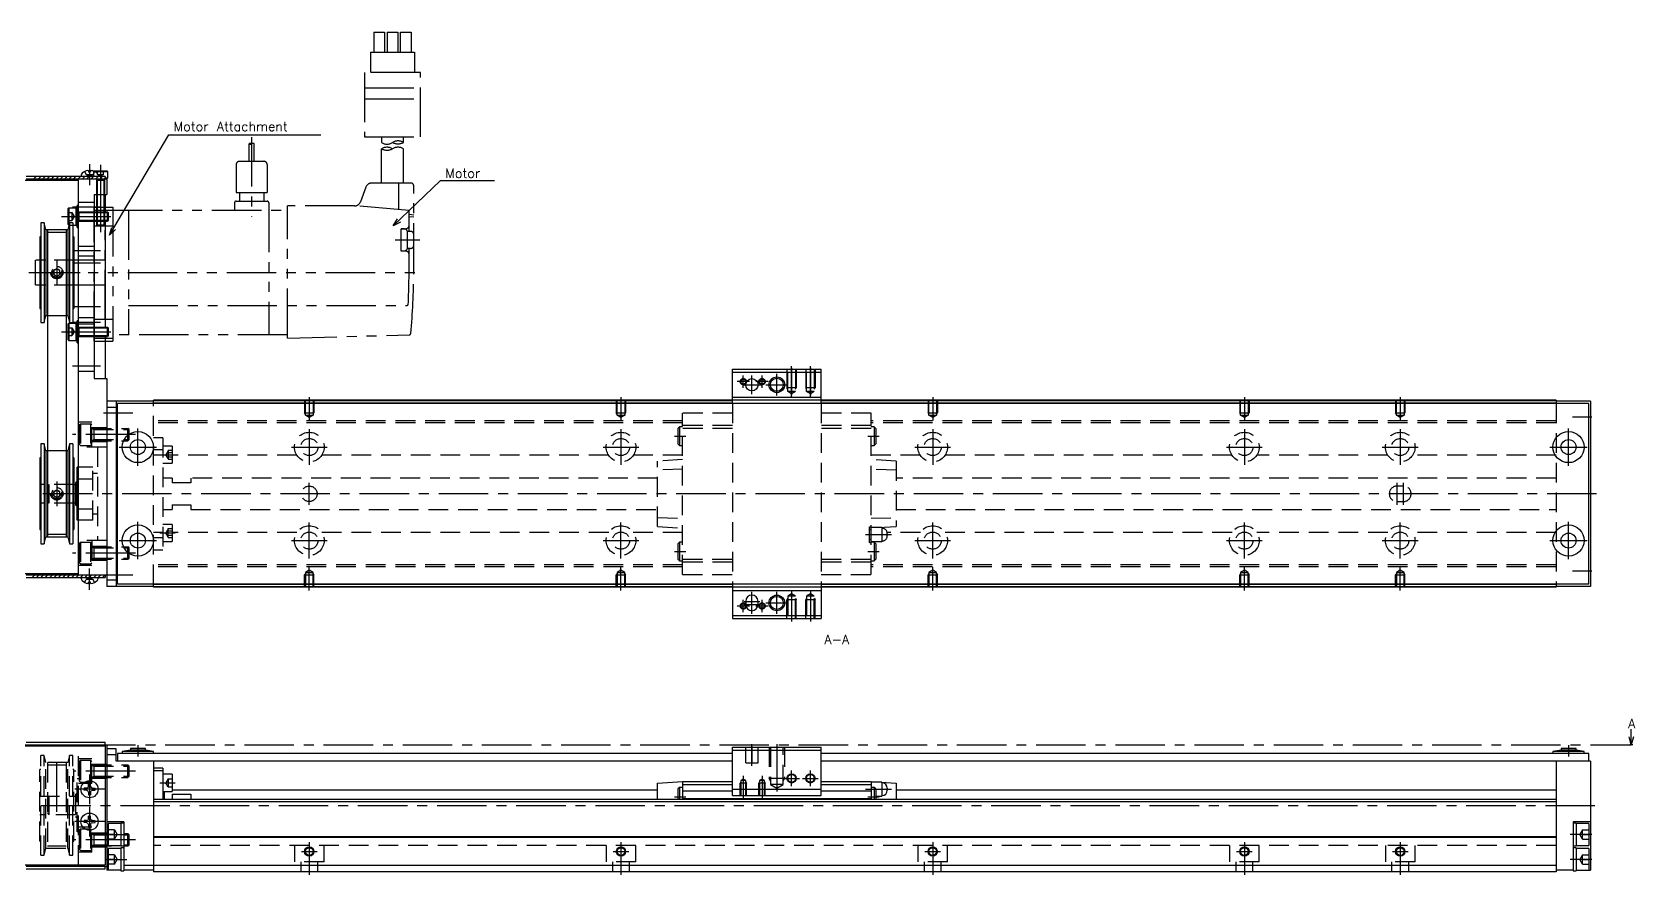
# Model space of a CAD drawing. Extents: x -2 to 770, y -8 to 279.
# Drawn here: x 256 to 770, y 9 to 279 of the extents above; entities that cross this region are included whole.
import ezdxf

# ---------------------------------------------------------------- set-up
doc = ezdxf.new("R2010")
doc.units = 0
doc.header["$LTSCALE"] = 0.5
for name, pattern in [('CENTER', [50.8, 31.75, -6.35, 6.35, -6.35]), ('DASHED', [19.05, 12.7, -6.35]), ('PHANTOM', [63.5, 31.75, -6.35, 6.35, -6.35, 6.35, -6.35])]:
    doc.linetypes.add(name, pattern=pattern)
for name, color, linetype in [('MSM_CENTER', 1, 'CENTER'), ('MSM_CONTINUOUS', 7, 'CONTINUOUS'), ('MSM_DASHED', 4, 'DASHED'), ('MSM_IMAGINARY', 6, 'PHANTOM'), ('MSM_NARROW', 5, 'CONTINUOUS'), ('MSM_PART_NUMBER', 7, 'CONTINUOUS')]:
    doc.layers.add(name, color=color, linetype=linetype)
doc.styles.get("Standard").update_dxf_attribs({"font": 'txt.shx', "height": 3, "bigfont": 'bigfont.shx'})

msp = doc.modelspace()

# ---------------------------------------------------------------- linework, layer by layer
at = {"layer": 'MSM_CENTER'}
for p, q in [((274.26, 237.06), (274.26, 230.3)), ((277.76, 236.9), (277.76, 215.3)), ((277.76, 223.3), (268.76, 223.3)), ((265.26, 220.3), (282.26, 220.3)), ((263.76, 206.3), (263.76, 198.3)), ((277.76, 209.3), (268.76, 209.3)), ((256.26, 202.3), (271.26, 202.3)), ((277.76, 205.3), (268.76, 205.3)), ((277.76, 191.3), (268.76, 191.3)), ((277.76, 186.3), (268.76, 186.3)), ((265.26, 183.3), (282.26, 183.3)), ((277.76, 172.3), (268.76, 172.3)), ((494.76, 162.8), (494.76, 169.8)), ((499.51, 162.39), (499.51, 172.3)), ((499.51, 171.7), (499.51, 162.99)), ((505.51, 162.39), (505.51, 172.3)), ((505.51, 171.7), (505.51, 162.99)), ((486.01, 167.3), (482.01, 167.3)), ((483.76, 166.3), (489.76, 166.3)), ((484.01, 165.3), (484.01, 169.3)), ((484.66, 166.3), (488.86, 166.3)), ((486.76, 163.3), (486.76, 169.3)), ((486.76, 164.2), (486.76, 168.4)), ((492.01, 167.3), (488.01, 167.3)), ((490.01, 165.3), (490.01, 169.3)), ((491.26, 166.3), (498.26, 166.3)), ((492.14, 166.3), (497.39, 166.3)), ((494.76, 163.67), (494.76, 168.92)), ((344.76, 162.3), (344.76, 154.79)), ((444.76, 162.3), (444.76, 154.79)), ((544.76, 162.3), (544.76, 154.79)), ((644.76, 162.3), (644.76, 154.79)), ((694.76, 162.3), (694.76, 154.79)), ((278.76, 157.3), (288.16, 157.3)), ((750.01, 156), (756.26, 156)), ((288.96, 150.3), (268.76, 150.3)), ((289.76, 140.3), (289.76, 152.3)), ((344.76, 152.05), (344.76, 140.55)), ((444.76, 152.05), (444.76, 140.55)), ((461.94, 149.8), (465.59, 149.8)), ((523.94, 149.8), (527.59, 149.8)), ((544.76, 152.05), (544.76, 140.55)), ((644.76, 152.05), (644.76, 140.55)), ((694.76, 152.05), (694.76, 140.55)), ((748.76, 140.3), (748.76, 152.3)), ((283.76, 146.3), (295.76, 146.3)), ((339.01, 146.3), (350.51, 146.3)), ((439.01, 146.3), (450.51, 146.3)), ((539.01, 146.3), (550.51, 146.3)), ((639.01, 146.3), (650.51, 146.3)), ((689.01, 146.3), (700.51, 146.3)), ((742.76, 146.3), (754.76, 146.3)), ((296.76, 143.85), (301.76, 143.85)), ((263.76, 135.3), (263.76, 127.3)), ((344.76, 127.8), (344.76, 134.8)), ((693.76, 127.8), (693.76, 134.8)), ((695.76, 127.8), (695.76, 134.8)), ((757.76, 131.3), (256.26, 131.3)), ((289.76, 110.3), (289.76, 122.3)), ((296.76, 118.74), (301.76, 118.74)), ((344.76, 110.55), (344.76, 122.05)), ((444.76, 110.55), (444.76, 122.05)), ((544.76, 110.55), (544.76, 122.05)), ((644.76, 110.55), (644.76, 122.05)), ((694.76, 110.55), (694.76, 122.05)), ((748.76, 110.3), (748.76, 122.3)), ((283.76, 116.3), (295.76, 116.3)), ((339.01, 116.3), (350.51, 116.3)), ((439.01, 116.3), (450.51, 116.3)), ((523.23, 118.2), (531.5, 118.2)), ((539.01, 116.3), (550.51, 116.3)), ((639.01, 116.3), (650.51, 116.3)), ((689.01, 116.3), (700.51, 116.3)), ((742.76, 116.3), (754.76, 116.3)), ((288.96, 112.3), (268.76, 112.3)), ((461.94, 112.8), (465.59, 112.8)), ((523.94, 112.8), (527.59, 112.8)), ((274.26, 100.54), (274.26, 107.3)), ((278.76, 105.3), (288.16, 105.3)), ((344.76, 100.3), (344.76, 107.81)), ((444.76, 100.3), (444.76, 107.81)), ((544.76, 100.3), (544.76, 107.81)), ((644.76, 100.3), (644.76, 107.81)), ((694.76, 100.3), (694.76, 107.81)), ((750.01, 106.6), (756.26, 106.6)), ((486.76, 92.8), (486.76, 99.8)), ((486.76, 93.7), (486.76, 98.9)), ((494.76, 92.8), (494.76, 99.8)), ((494.76, 93.67), (494.76, 98.92)), ((499.51, 100.21), (499.51, 90.3)), ((499.51, 99.61), (499.51, 90.9)), ((505.51, 100.21), (505.51, 90.3)), ((505.51, 99.61), (505.51, 90.9)), ((486.01, 95.3), (482.01, 95.3)), ((484.01, 93.3), (484.01, 97.3)), ((484.26, 96.8), (489.26, 96.8)), ((484.26, 95.8), (489.26, 95.8)), ((484.66, 96.8), (488.86, 96.8)), ((484.66, 95.8), (488.86, 95.8)), ((492.01, 95.3), (488.01, 95.3)), ((490.01, 93.3), (490.01, 97.3)), ((491.26, 96.3), (498.26, 96.3)), ((492.14, 96.3), (497.39, 96.3)), ((247.76, 50.8), (768.88, 50.8)), ((263.76, 29.3), (263.76, 47.05)), ((289.76, 50.6), (289.76, 47)), ((486.76, 44), (486.76, 51)), ((486.76, 50.25), (486.76, 44.75)), ((494.76, 51), (494.76, 35.81)), ((494.76, 50.66), (494.76, 36.15)), ((748.76, 50.6), (748.76, 47)), ((288.96, 42.3), (268.96, 42.3)), ((274.26, 41.25), (274.26, 31.75)), ((499.51, 37.5), (499.51, 42.5)), ((505.51, 37.5), (505.51, 42.5)), ((279.01, 36.5), (269.51, 36.5)), ((296.76, 38.55), (301.76, 38.55)), ((484.01, 40.76), (484.01, 33.5)), ((490.01, 40.76), (490.01, 33.5)), ((497.01, 40), (502.01, 40)), ((503.01, 40), (508.01, 40)), ((523.23, 36.5), (531.5, 36.5)), ((258.76, 31.3), (757.76, 31.3)), ((461.94, 34.1), (465.59, 34.1)), ((523.94, 34.1), (527.59, 34.1)), ((279.01, 26.1), (269.51, 26.1)), ((274.26, 30.85), (274.26, 21.35)), ((279.26, 22), (286.26, 22)), ((756.26, 22), (749.26, 22)), ((288.96, 20.3), (268.96, 20.3)), ((342.26, 16.5), (347.26, 16.5)), ((344.76, 19.5), (344.76, 9)), ((442.26, 16.5), (447.26, 16.5)), ((444.76, 19.5), (444.76, 9)), ((542.26, 16.5), (547.26, 16.5)), ((544.76, 19.5), (544.76, 9)), ((642.26, 16.5), (647.26, 16.5)), ((644.76, 19.5), (644.76, 9)), ((692.26, 16.5), (697.26, 16.5)), ((694.76, 19.5), (694.76, 9)), ((279.26, 14), (286.26, 14)), ((756.26, 14), (749.26, 14))]:
    msp.add_line(p, q, dxfattribs=at)
at = {"layer": 'MSM_CONTINUOUS'}
for p, q in [((253.56, 231.9), (270.76, 231.9)), ((279.26, 233.1), (253.96, 233.1)), ((279.76, 232.3), (253.96, 232.3)), ((270.76, 105.3), (270.76, 232.3)), ((271.55, 233.5), (271.51, 233.1)), ((273.93, 234.98), (273.95, 234.6)), ((273.95, 234.6), (274.58, 234.6)), ((274.59, 234.98), (274.58, 234.6)), ((275.67, 234.81), (275.76, 234.9)), ((275.76, 234.9), (279.76, 234.9)), ((280.01, 234.65), (275.98, 234.65)), ((276.98, 233.5), (277.01, 233.1)), ((279.26, 233.1), (279.26, 232.3)), ((280.01, 232.55), (279.26, 232.55)), ((279.76, 234.9), (280.01, 234.65)), ((279.76, 232.3), (280.01, 232.55)), ((279.76, 232.3), (279.76, 227.3)), ((280.01, 234.65), (280.01, 232.55)), ((275.76, 227.3), (275.76, 168.3)), ((275.76, 227.3), (279.76, 227.3)), ((276.46, 227.3), (276.46, 221.8)), ((279.06, 227.3), (279.06, 221.8)), ((279.26, 227.3), (279.26, 221.8)), ((267.26, 222.75), (267.56, 223.05)), ((267.26, 222.75), (267.26, 217.85)), ((267.56, 223.05), (269.96, 223.05)), ((267.56, 223.05), (267.56, 217.55)), ((270.26, 222.75), (269.96, 223.05)), ((269.96, 217.55), (269.96, 223.05)), ((270.76, 223.8), (270.26, 223.8)), ((270.26, 216.8), (270.26, 223.8)), ((275.76, 221.8), (279.99, 221.8)), ((279.99, 218.8), (279.99, 221.8)), ((279.99, 221.8), (280.26, 221.53)), ((280.26, 221.53), (280.26, 219.07)), ((259.66, 218.3), (258.62, 218.3)), ((258.62, 218.3), (258.62, 186.3)), ((259.66, 218.3), (259.66, 186.3)), ((260.26, 216.05), (259.66, 218.3)), ((260.26, 216.05), (260.26, 188.55)), ((267.26, 216.05), (260.26, 216.05)), ((260.76, 216.05), (260.76, 117.55)), ((266.76, 216.05), (266.76, 117.55)), ((267.86, 218.3), (267.26, 216.05)), ((267.56, 217.55), (267.26, 217.85)), ((267.26, 216.05), (267.26, 188.55)), ((267.56, 217.55), (267.66, 217.55)), ((268.9, 218.3), (267.86, 218.3)), ((267.86, 218.3), (267.86, 186.3)), ((268.9, 218.3), (268.9, 186.3)), ((268.9, 217.55), (269.96, 217.55)), ((270.26, 217.85), (269.96, 217.55)), ((270.26, 216.8), (270.76, 216.8)), ((275.76, 218.8), (279.99, 218.8)), ((276.46, 218.8), (276.46, 217.54)), ((279.06, 217.54), (276.46, 217.54)), ((276.7, 217.3), (276.46, 217.54)), ((278.82, 217.3), (276.7, 217.3)), ((278.82, 217.3), (279.06, 217.54)), ((279.06, 218.8), (279.06, 217.54)), ((279.26, 218.8), (279.26, 184.8)), ((280.26, 219.07), (279.99, 218.8)), ((258.26, 213.8), (258.26, 190.8)), ((258.62, 213.8), (258.26, 213.8)), ((269.26, 213.8), (268.9, 213.8)), ((269.26, 213.8), (269.26, 190.8)), ((258.26, 190.8), (258.62, 190.8)), ((268.9, 190.8), (269.26, 190.8)), ((258.62, 186.3), (259.66, 186.3)), ((259.66, 186.3), (260.26, 188.55)), ((260.26, 188.55), (260.76, 188.55)), ((266.76, 188.55), (267.26, 188.55)), ((267.26, 188.55), (267.86, 186.3)), ((267.26, 185.75), (267.56, 186.05)), ((267.26, 185.75), (267.26, 180.85)), ((267.56, 186.05), (269.96, 186.05)), ((267.56, 186.05), (267.56, 180.55)), ((267.86, 186.3), (268.9, 186.3)), ((270.26, 185.75), (269.96, 186.05)), ((269.96, 180.55), (269.96, 186.05)), ((270.26, 179.8), (270.26, 186.8)), ((270.76, 186.8), (270.26, 186.8)), ((267.56, 180.55), (267.26, 180.85)), ((267.56, 180.55), (269.96, 180.55)), ((270.26, 180.85), (269.96, 180.55)), ((275.76, 184.8), (279.99, 184.8)), ((275.76, 181.8), (279.99, 181.8)), ((279.26, 181.8), (279.26, 168.3)), ((279.99, 181.8), (279.99, 184.8)), ((279.99, 184.8), (280.26, 184.53)), ((280.26, 182.07), (279.99, 181.8)), ((280.26, 184.53), (280.26, 182.07)), ((270.26, 179.8), (270.76, 179.8)), ((480.51, 160.3), (480.51, 171.3)), ((480.51, 171.3), (509.01, 171.3)), ((480.51, 170.3), (509.01, 170.3)), ((509.01, 160.3), (509.01, 171.3)), ((275.76, 168.3), (279.76, 168.3)), ((279.76, 168.3), (279.76, 101.6)), ((294.76, 161), (279.76, 161)), ((282.76, 161), (282.76, 101.6)), ((283.26, 102.3), (283.26, 160.3)), ((755.26, 160.3), (283.26, 160.3)), ((294.76, 160.3), (294.76, 161.3)), ((744.76, 161.3), (294.76, 161.3)), ((480.51, 161.1), (294.76, 161.1)), ((480.51, 160.4), (294.76, 160.4)), ((480.51, 162.3), (509.01, 162.3)), ((744.76, 161.1), (509.01, 161.1)), ((744.76, 160.4), (509.01, 160.4)), ((744.76, 161.3), (744.76, 160.3)), ((755.76, 161), (744.76, 161)), ((755.26, 102.3), (755.26, 160.3)), ((755.76, 161), (755.76, 101.6)), ((282.76, 159), (279.76, 159)), ((259.66, 147.3), (258.62, 147.3)), ((258.62, 147.3), (258.62, 115.3)), ((259.66, 147.3), (259.66, 115.3)), ((260.26, 145.05), (259.66, 147.3)), ((260.76, 145.05), (260.26, 145.05)), ((260.26, 145.05), (260.26, 117.55)), ((267.26, 145.05), (266.76, 145.05)), ((267.86, 147.3), (267.26, 145.05)), ((267.26, 145.05), (267.26, 117.55)), ((267.86, 147.3), (267.86, 115.3)), ((268.9, 147.3), (267.86, 147.3)), ((268.9, 147.3), (268.9, 115.3)), ((258.26, 142.8), (258.26, 119.8)), ((258.62, 142.8), (258.26, 142.8)), ((269.26, 142.8), (268.9, 142.8)), ((269.26, 142.8), (269.26, 119.8)), ((270.26, 122.8), (270.26, 139.8)), ((270.76, 139.8), (270.26, 139.8)), ((269.26, 134.3), (269.76, 134.3)), ((270.26, 135.3), (269.76, 134.8)), ((269.76, 134.8), (269.76, 127.8)), ((270.26, 136.12), (270.76, 136.12)), ((269.76, 128.3), (269.26, 128.3)), ((269.76, 127.8), (270.26, 127.3)), ((270.26, 126.48), (270.76, 126.48)), ((258.26, 119.8), (258.62, 119.8)), ((268.9, 119.8), (269.26, 119.8)), ((270.76, 122.8), (270.26, 122.8)), ((258.62, 115.3), (259.66, 115.3)), ((259.66, 115.3), (260.26, 117.55)), ((260.26, 117.55), (267.26, 117.55)), ((267.26, 117.55), (267.86, 115.3)), ((267.86, 115.3), (268.9, 115.3)), ((253.56, 105.7), (270.76, 105.7)), ((253.96, 105.3), (279.76, 105.3)), ((253.96, 104.5), (279.26, 104.5)), ((271.55, 104.1), (271.51, 104.5)), ((273.93, 102.62), (273.95, 103)), ((274.58, 103), (273.95, 103)), ((274.59, 102.62), (274.58, 103)), ((276.98, 104.1), (277.01, 104.5)), ((279.26, 105.3), (279.26, 104.5)), ((282.76, 103.6), (279.76, 103.6)), ((294.76, 101.6), (279.76, 101.6)), ((755.26, 102.3), (283.26, 102.3)), ((294.76, 101.3), (294.76, 102.3)), ((480.51, 102.2), (294.76, 102.2)), ((480.51, 101.5), (294.76, 101.5)), ((744.76, 101.3), (294.76, 101.3)), ((480.51, 102.3), (480.51, 91.3)), ((480.51, 100.3), (509.01, 100.3)), ((509.01, 102.3), (509.01, 91.3)), ((744.76, 102.2), (509.01, 102.2)), ((744.76, 101.5), (509.01, 101.5)), ((744.76, 102.3), (744.76, 101.3)), ((755.76, 101.6), (744.76, 101.6)), ((484.76, 96.8), (484.76, 95.8)), ((488.76, 95.8), (488.76, 96.8)), ((480.51, 92.3), (509.01, 92.3)), ((480.51, 91.3), (509.01, 91.3)), ((253.96, 51.6), (279.26, 51.6)), ((279.26, 50.8), (279.26, 51.6)), ((768.88, 50.8), (768.21, 53.3)), ((768.88, 50.8), (768.88, 55.8)), ((769.55, 53.3), (768.88, 50.8)), ((252.76, 50.4), (279.26, 50.4)), ((253.96, 50.8), (279.76, 50.8)), ((270.76, 50.4), (270.76, 50.8)), ((279.26, 50.4), (279.26, 12.2)), ((279.76, 50.8), (279.76, 10.5)), ((282.76, 49.5), (279.76, 49.5)), ((282.76, 47.5), (279.76, 47.5)), ((282.76, 45.5), (282.76, 49.5)), ((283.26, 48), (283.26, 45.5)), ((480.51, 48), (283.26, 48)), ((287.36, 49), (284.76, 48.6)), ((284.76, 48.6), (284.76, 48)), ((294.76, 48.6), (284.76, 48.6)), ((287.36, 49.6), (287.36, 49)), ((292.16, 49.6), (287.36, 49.6)), ((292.16, 49), (287.36, 49)), ((292.16, 49), (292.16, 49.6)), ((294.76, 48.6), (292.16, 49)), ((294.76, 48), (294.76, 48.6)), ((480.51, 50), (509.01, 50)), ((480.51, 34.5), (480.51, 50)), ((480.51, 49), (509.01, 49)), ((509.01, 34.5), (509.01, 50)), ((755.26, 48), (509.01, 48)), ((746.36, 49), (743.76, 48.6)), ((743.76, 48.6), (743.76, 48)), ((753.76, 48.6), (743.76, 48.6)), ((746.36, 49.6), (746.36, 49)), ((751.16, 49.6), (746.36, 49.6)), ((751.16, 49), (746.36, 49)), ((751.16, 49), (751.16, 49.6)), ((753.76, 48.6), (751.16, 49)), ((753.76, 48), (753.76, 48.6)), ((755.26, 45.5), (755.26, 48)), ((769.38, 50.8), (768.38, 50.8)), ((480.51, 45.5), (282.76, 45.5)), ((294.76, 45.5), (294.76, 10)), ((297.76, 43.3), (294.76, 43.3)), ((297.76, 42.45), (294.76, 42.45)), ((297.76, 43.3), (297.76, 33.2)), ((300.76, 41.3), (297.76, 41.3)), ((300.76, 41.3), (300.76, 35.8)), ((755.76, 45.5), (509.01, 45.5)), ((744.76, 45.5), (744.76, 10)), ((755.76, 45.5), (755.76, 10.5)), ((273.34, 36.83), (272.49, 36.82)), ((273.34, 36.17), (272.49, 36.18)), ((273.34, 36.83), (273.74, 37.02)), ((273.34, 36.17), (273.74, 35.98)), ((273.93, 37.42), (273.74, 37.02)), ((273.93, 37.42), (273.95, 38.27)), ((274.59, 37.42), (274.58, 38.27)), ((274.59, 37.42), (274.78, 37.02)), ((275.19, 36.83), (274.78, 37.02)), ((275.19, 36.17), (274.78, 35.98)), ((275.19, 36.83), (276.03, 36.82)), ((275.19, 36.17), (276.03, 36.18)), ((300.76, 36.3), (456.51, 36.3)), ((456.51, 38.5), (464.51, 39)), ((456.51, 33.2), (456.51, 38.5)), ((463.51, 37.1), (463.01, 36.6)), ((463.01, 36.6), (463.01, 33.2)), ((464.51, 37.1), (463.51, 37.1)), ((463.51, 37.1), (463.51, 33.2)), ((464.51, 39), (480.51, 39)), ((464.51, 39), (464.51, 33.2)), ((464.51, 38), (480.51, 38)), ((464.51, 36), (480.51, 36)), ((480.51, 36.5), (509.01, 36.5)), ((509.01, 39), (525.01, 39)), ((509.01, 38), (525.01, 38)), ((509.01, 36), (525.01, 36)), ((525.01, 39), (533.01, 38.5)), ((525.01, 39), (525.01, 33.2)), ((528.46, 38.75), (525.01, 38.75)), ((526.01, 37.1), (525.01, 37.1)), ((526.51, 36.6), (526.01, 37.1)), ((526.01, 37.1), (526.01, 33.2)), ((526.51, 36.6), (526.51, 33.2)), ((528.46, 38.75), (528.46, 34.25)), ((530.21, 36.8), (530.21, 36.2)), ((533.01, 38.5), (533.01, 33.2)), ((533.01, 36.3), (744.76, 36.3)), ((273.93, 35.58), (273.74, 35.98)), ((273.93, 35.58), (273.95, 34.73)), ((274.59, 35.58), (274.58, 34.73)), ((274.59, 35.58), (274.78, 35.98)), ((744.76, 33.2), (294.76, 33.2)), ((744.76, 32.5), (294.76, 32.5)), ((297.76, 35.8), (300.76, 35.8)), ((298.26, 33.2), (298.26, 35.8)), ((300.76, 34.87), (306.76, 34.87)), ((300.76, 34.87), (300.76, 33.2)), ((306.76, 34.87), (306.76, 33.2)), ((464.51, 33.5), (525.01, 33.5)), ((480.51, 34.5), (509.01, 34.5)), ((526.51, 34.25), (528.46, 34.25)), ((273.34, 26.43), (272.49, 26.42)), ((273.34, 25.77), (272.49, 25.78)), ((273.34, 26.43), (273.74, 26.62)), ((273.34, 25.77), (273.74, 25.58)), ((273.93, 27.02), (273.74, 26.62)), ((273.93, 27.02), (273.95, 27.87)), ((274.59, 27.02), (274.58, 27.87)), ((274.59, 27.02), (274.78, 26.62)), ((275.19, 26.43), (274.78, 26.62)), ((275.19, 25.77), (274.78, 25.58)), ((275.19, 26.43), (276.03, 26.42)), ((275.19, 25.77), (276.03, 25.78)), ((285.26, 26), (279.76, 26)), ((285.26, 26), (285.26, 10.35)), ((755.76, 26), (750.26, 26)), ((750.26, 26), (750.26, 10.35)), ((273.93, 25.18), (273.74, 25.58)), ((273.93, 25.18), (273.95, 24.33)), ((274.59, 25.18), (274.58, 24.33)), ((274.59, 25.18), (274.78, 25.58)), ((284.26, 25.5), (280.26, 25.5)), ((280.26, 25.5), (280.26, 18.5)), ((285.26, 25.65), (284.26, 25.65)), ((284.26, 25.65), (284.26, 18.35)), ((744.76, 21.2), (294.76, 21.2)), ((744.76, 21), (294.76, 21)), ((751.26, 25.65), (750.26, 25.65)), ((751.26, 25.65), (751.26, 18.35)), ((755.26, 25.5), (751.26, 25.5)), ((755.26, 25.5), (755.26, 18.5)), ((280.26, 18.5), (284.26, 18.5)), ((284.26, 17.5), (280.26, 17.5)), ((280.26, 17.5), (280.26, 10.5)), ((284.26, 18.35), (285.26, 18.35)), ((285.26, 17.65), (284.26, 17.65)), ((284.26, 17.65), (284.26, 10.35)), ((750.26, 18.35), (751.26, 18.35)), ((751.26, 17.65), (750.26, 17.65)), ((751.26, 18.5), (755.26, 18.5)), ((751.26, 17.65), (751.26, 10.35)), ((755.26, 17.5), (751.26, 17.5)), ((755.26, 17.5), (755.26, 10.5)), ((252.76, 12.2), (279.26, 12.2)), ((253.96, 11.8), (279.76, 11.8)), ((253.96, 11), (279.26, 11)), ((270.76, 11.8), (270.76, 12.2)), ((279.26, 11), (279.26, 11.8)), ((284.26, 10.5), (279.76, 10.5)), ((284.26, 10.35), (285.26, 10.35)), ((744.76, 12), (285.26, 12)), ((294.76, 10.5), (285.26, 10.5)), ((750.26, 10.5), (744.76, 10.5)), ((750.26, 10.35), (751.26, 10.35)), ((751.26, 10.5), (755.76, 10.5)), ((744.76, 10), (294.76, 10))]:
    msp.add_line(p, q, dxfattribs=at)
for centre, radius in [((486.76, 166.3), 2), ((494.76, 166.3), 2.07), ((289.76, 146.3), 5), ((748.76, 146.3), 5), ((289.76, 146.3), 2.4), ((748.76, 146.3), 2.4), ((289.76, 116.3), 5), ((289.76, 116.3), 2.4), ((748.76, 116.3), 5), ((748.76, 116.3), 2.4), ((494.76, 96.3), 2.07), ((499.51, 40), 1.23), ((505.51, 40), 1.23), ((274.26, 36.5), 2.75), ((274.26, 26.1), 2.75), ((344.76, 16.5), 1.23), ((444.76, 16.5), 1.23), ((544.76, 16.5), 1.23), ((644.76, 16.5), 1.23), ((694.76, 16.5), 1.23)]:
    msp.add_circle(centre, radius, dxfattribs=at)
for centre, radius, start, end in [((272.54, 233.42), 1, 133.4267, 175), ((274.26, 231.6), 3.5, 98.5396, 133.4267), ((273.73, 234.78), 0.284, 44.1872, 87.0617), ((274.8, 234.78), 0.284, 92.9383, 135.8128), ((274.26, 231.6), 3.5, 46.5733, 81.4604), ((275.98, 233.42), 1, 5, 46.5733), ((272.54, 104.18), 1, 185, 226.5733), ((274.26, 106), 3.5, 226.5733, 261.4604), ((274.26, 106), 3.5, 278.5396, 313.4267), ((275.98, 104.18), 1, 313.4267, 355), ((273.73, 102.82), 0.284, 272.9383, 315.8128), ((274.8, 102.82), 0.284, 224.1872, 267.0617), ((486.76, 96.8), 2, 0, 180), ((486.76, 95.8), 2, 180, 0), ((274.26, 36.5), 1.8, 169.8876, 190.1124), ((274.26, 36.5), 1.8, 79.8876, 100.1124), ((274.26, 36.5), 1.8, 349.8876, 10.1124), ((528.46, 36.8), 1.75, 0, 90), ((528.46, 36.2), 1.75, 270, 0), ((274.26, 36.5), 1.8, 259.8876, 280.1124), ((274.26, 26.1), 1.8, 169.8876, 190.1124), ((274.26, 26.1), 1.8, 79.8876, 100.1124), ((274.26, 26.1), 1.8, 349.8876, 10.1124), ((274.26, 26.1), 1.8, 259.8876, 280.1124)]:
    msp.add_arc(centre, radius, start, end, dxfattribs=at)
at = {"layer": 'MSM_DASHED'}
for p, q in [((272.65, 234.71), (273.12, 233.77)), ((274.26, 233.17), (273.12, 233.77)), ((273.12, 233.77), (275.41, 233.77)), ((274.26, 233.17), (275.41, 233.77)), ((275.87, 234.71), (275.41, 233.77)), ((275.51, 234.65), (275.67, 234.81)), ((275.51, 234.65), (275.51, 233.1)), ((275.98, 234.65), (275.51, 234.65)), ((276.46, 232.2), (276.46, 227.3)), ((279.06, 231.81), (276.46, 231.81)), ((276.7, 231.81), (276.7, 227.3)), ((276.76, 233.8), (276.76, 234.9)), ((277.76, 233.22), (276.76, 233.8)), ((276.76, 233.8), (278.76, 233.8)), ((277.76, 234.9), (277.76, 233.8)), ((278.76, 233.8), (277.76, 233.22)), ((278.76, 233.8), (278.76, 234.9)), ((278.82, 231.81), (278.82, 227.3)), ((279.06, 232.2), (279.06, 227.3)), ((267.26, 221.55), (268.56, 221.55)), ((268.56, 221.55), (268.56, 219.05)), ((268.56, 221.55), (269.28, 220.3)), ((270.76, 224.9), (275.76, 224.9)), ((270.76, 221.8), (275.76, 221.8)), ((270.76, 221.55), (270.8, 221.53)), ((270.8, 221.8), (270.8, 218.8)), ((270.8, 221.53), (275.76, 221.53)), ((267.26, 220.3), (268.56, 220.3)), ((267.26, 219.05), (268.56, 219.05)), ((267.66, 217.55), (268.9, 217.55)), ((269.28, 220.3), (268.56, 219.05)), ((270.76, 219.05), (270.8, 219.07)), ((270.76, 218.8), (275.76, 218.8)), ((270.8, 219.07), (275.76, 219.07)), ((260.76, 215.29), (266.76, 215.29)), ((269.26, 206.3), (258.26, 206.3)), ((270.76, 210.8), (275.76, 210.8)), ((270.76, 207.7), (275.76, 207.7)), ((263.76, 203.45), (262.76, 202.88)), ((262.76, 202.88), (262.76, 201.72)), ((262.76, 201.72), (263.76, 201.15)), ((264.76, 202.88), (263.76, 203.45)), ((263.76, 201.15), (264.76, 201.72)), ((264.76, 201.72), (264.76, 202.88)), ((269.26, 198.3), (258.26, 198.3)), ((260.76, 188.55), (266.76, 188.55)), ((270.76, 187.9), (275.76, 187.9)), ((270.76, 185.8), (275.76, 185.8)), ((267.26, 184.55), (268.56, 184.55)), ((267.26, 183.3), (268.56, 183.3)), ((267.26, 182.05), (268.56, 182.05)), ((268.56, 184.55), (268.56, 182.05)), ((268.56, 184.55), (269.28, 183.3)), ((269.28, 183.3), (268.56, 182.05)), ((270.76, 184.8), (275.76, 184.8)), ((270.76, 184.55), (270.8, 184.53)), ((270.76, 182.05), (270.8, 182.07)), ((270.76, 181.8), (275.76, 181.8)), ((270.8, 184.8), (270.8, 181.8)), ((270.8, 184.53), (275.76, 184.53)), ((270.8, 182.07), (275.76, 182.07)), ((270.76, 170.7), (275.76, 170.7)), ((498.01, 171.3), (498.01, 165.3)), ((498.28, 164.1), (498.28, 171.3)), ((500.74, 171.3), (500.74, 164.1)), ((501.01, 171.3), (501.01, 165.3)), ((504.01, 171.3), (504.01, 165.3)), ((504.28, 164.1), (504.28, 171.3)), ((506.74, 171.3), (506.74, 164.1)), ((507.01, 171.3), (507.01, 165.3)), ((501.01, 165.3), (498.01, 165.3)), ((498.28, 164.83), (498.01, 165.3)), ((500.74, 164.83), (501.01, 165.3)), ((507.01, 165.3), (504.01, 165.3)), ((504.28, 164.83), (504.01, 165.3)), ((506.74, 164.83), (507.01, 165.3)), ((294.76, 102.3), (294.76, 160.3)), ((343.26, 161.3), (343.26, 157.3)), ((343.53, 156.5), (343.53, 161.3)), ((345.99, 161.3), (345.99, 156.5)), ((346.26, 161.3), (346.26, 157.3)), ((443.26, 161.3), (443.26, 157.3)), ((443.53, 156.5), (443.53, 161.3)), ((445.99, 161.3), (445.99, 156.5)), ((446.26, 161.3), (446.26, 157.3)), ((480.51, 160.3), (480.51, 102.3)), ((500.74, 164.1), (498.28, 164.1)), ((499.51, 163.39), (498.28, 164.1)), ((500.74, 164.1), (499.51, 163.39)), ((506.74, 164.1), (504.28, 164.1)), ((505.51, 163.39), (504.28, 164.1)), ((506.74, 164.1), (505.51, 163.39)), ((509.01, 160.3), (509.01, 102.3)), ((543.26, 161.3), (543.26, 157.3)), ((543.53, 156.5), (543.53, 161.3)), ((545.99, 161.3), (545.99, 156.5)), ((546.26, 161.3), (546.26, 157.3)), ((643.26, 161.3), (643.26, 157.3)), ((643.53, 156.5), (643.53, 161.3)), ((645.99, 161.3), (645.99, 156.5)), ((646.26, 161.3), (646.26, 157.3)), ((693.26, 161.3), (693.26, 157.3)), ((693.53, 156.5), (693.53, 161.3)), ((695.99, 161.3), (695.99, 156.5)), ((696.26, 161.3), (696.26, 157.3)), ((744.76, 160.3), (744.76, 102.3)), ((274.96, 154.3), (270.76, 154.3)), ((274.96, 146.3), (274.96, 154.3)), ((464.51, 154.75), (294.76, 154.75)), ((343.53, 156.83), (343.26, 157.3)), ((343.26, 157.3), (346.26, 157.3)), ((343.53, 156.5), (345.99, 156.5)), ((344.76, 155.79), (343.53, 156.5)), ((345.99, 156.5), (344.76, 155.79)), ((345.99, 156.83), (346.26, 157.3)), ((443.53, 156.83), (443.26, 157.3)), ((443.26, 157.3), (446.26, 157.3)), ((443.53, 156.5), (445.99, 156.5)), ((444.76, 155.79), (443.53, 156.5)), ((445.99, 156.5), (444.76, 155.79)), ((445.99, 156.83), (446.26, 157.3)), ((480.51, 157.2), (464.51, 157.2)), ((464.51, 105.4), (464.51, 157.2)), ((525.01, 157.2), (509.01, 157.2)), ((525.01, 105.4), (525.01, 157.2)), ((744.76, 154.75), (525.01, 154.75)), ((543.53, 156.83), (543.26, 157.3)), ((543.26, 157.3), (546.26, 157.3)), ((543.53, 156.5), (545.99, 156.5)), ((544.76, 155.79), (543.53, 156.5)), ((545.99, 156.5), (544.76, 155.79)), ((545.99, 156.83), (546.26, 157.3)), ((643.53, 156.83), (643.26, 157.3)), ((643.26, 157.3), (646.26, 157.3)), ((643.53, 156.5), (645.99, 156.5)), ((644.76, 155.79), (643.53, 156.5)), ((645.99, 156.5), (644.76, 155.79)), ((645.99, 156.83), (646.26, 157.3)), ((693.53, 156.83), (693.26, 157.3)), ((693.26, 157.3), (696.26, 157.3)), ((693.53, 156.5), (695.99, 156.5)), ((694.76, 155.79), (693.53, 156.5)), ((695.99, 156.5), (694.76, 155.79)), ((695.99, 156.83), (696.26, 157.3)), ((270.96, 153.4), (271.36, 153.8)), ((270.96, 153.4), (270.96, 147.2)), ((271.36, 153.8), (271.36, 146.8)), ((271.36, 153.8), (274.56, 153.8)), ((274.56, 153.8), (274.56, 146.8)), ((274.96, 153.4), (274.56, 153.8)), ((274.96, 152.55), (279.76, 152.55)), ((274.96, 152.3), (286.58, 152.3)), ((274.96, 152.3), (275.62, 151.92)), ((275.62, 152.3), (275.62, 148.3)), ((275.62, 151.92), (286.96, 151.92)), ((286.58, 148.3), (286.58, 152.3)), ((286.96, 151.92), (286.58, 152.3)), ((286.96, 148.68), (286.96, 151.92)), ((464.51, 154.05), (294.76, 154.05)), ((297.76, 149.3), (294.76, 149.3)), ((297.76, 149.3), (297.76, 113.3)), ((463.51, 152.8), (463.01, 152.3)), ((463.01, 152.3), (463.01, 147.3)), ((464.51, 152.8), (463.51, 152.8)), ((463.51, 152.8), (463.51, 146.8)), ((480.51, 153.25), (464.51, 153.25)), ((480.51, 152.25), (464.51, 152.25)), ((525.01, 153.25), (509.01, 153.25)), ((525.01, 152.25), (509.01, 152.25)), ((744.76, 154.05), (525.01, 154.05)), ((526.01, 152.8), (525.01, 152.8)), ((526.51, 152.3), (526.01, 152.8)), ((526.01, 152.8), (526.01, 146.8)), ((526.51, 152.3), (526.51, 147.3)), ((266.76, 145.05), (260.76, 145.05)), ((279.76, 146.3), (270.76, 146.3)), ((271.36, 146.8), (270.96, 147.2)), ((271.36, 146.8), (274.56, 146.8)), ((274.56, 146.8), (274.96, 147.2)), ((274.96, 148.3), (275.62, 148.68)), ((274.96, 148.3), (286.58, 148.3)), ((274.96, 148.05), (279.76, 148.05)), ((275.62, 148.68), (286.96, 148.68)), ((276.76, 146.3), (276.76, 116.3)), ((286.58, 148.3), (286.96, 148.68)), ((297.76, 145.43), (294.76, 145.43)), ((300.76, 146.6), (297.76, 146.6)), ((299.46, 145.1), (298.74, 143.85)), ((299.46, 145.3), (300.76, 145.3)), ((299.46, 145.3), (299.46, 142.41)), ((299.46, 144.58), (300.76, 144.58)), ((300.76, 146.6), (300.76, 141.1)), ((463.01, 147.3), (463.51, 146.8)), ((463.51, 146.8), (464.51, 146.8)), ((525.01, 146.8), (526.01, 146.8)), ((526.01, 146.8), (526.51, 147.3)), ((275.26, 139.8), (270.76, 139.8)), ((275.26, 122.8), (275.26, 139.8)), ((297.76, 143.68), (294.76, 143.68)), ((297.76, 141.1), (300.76, 141.1)), ((299.46, 142.6), (298.74, 143.85)), ((299.46, 143.13), (300.76, 143.13)), ((299.46, 142.41), (300.76, 142.41)), ((340.81, 143.66), (300.76, 143.66)), ((440.81, 143.66), (348.71, 143.66)), ((464.51, 143.66), (448.71, 143.66)), ((464.51, 142.3), (456.51, 141.77)), ((456.51, 120.83), (456.51, 141.77)), ((464.51, 139.16), (456.51, 138.9)), ((540.81, 143.66), (525.01, 143.66)), ((533.01, 141.77), (525.01, 142.3)), ((533.01, 138.9), (525.01, 139.16)), ((533.01, 141.77), (533.01, 120.83)), ((640.81, 143.66), (548.71, 143.66)), ((690.81, 143.66), (648.71, 143.66)), ((744.76, 143.66), (698.71, 143.66)), ((269.26, 134.3), (258.26, 134.3)), ((261.26, 134.3), (260.76, 133.8)), ((261.26, 128.3), (261.26, 134.3)), ((270.76, 136.12), (275.26, 136.12)), ((276.76, 137.8), (275.26, 137.8)), ((300.76, 136.3), (297.76, 136.3)), ((300.76, 136.3), (300.76, 134.8)), ((306.76, 134.8), (300.76, 134.8)), ((306.76, 136.3), (306.76, 134.8)), ((456.51, 136.3), (306.76, 136.3)), ((744.76, 136.3), (533.01, 136.3)), ((695.76, 133.8), (693.76, 133.8)), ((260.76, 128.8), (261.26, 128.3)), ((263.76, 132.45), (262.76, 131.88)), ((262.76, 131.88), (262.76, 130.72)), ((262.76, 130.72), (263.76, 130.15)), ((264.76, 131.88), (263.76, 132.45)), ((263.76, 130.15), (264.76, 130.72)), ((264.76, 130.72), (264.76, 131.88)), ((693.76, 128.8), (695.76, 128.8)), ((269.26, 128.3), (258.26, 128.3)), ((270.76, 126.48), (275.26, 126.48)), ((276.76, 124.8), (275.26, 124.8)), ((297.76, 126.3), (300.76, 126.3)), ((300.76, 127.8), (306.76, 127.8)), ((300.76, 127.8), (300.76, 126.3)), ((306.76, 127.8), (306.76, 126.3)), ((306.76, 126.3), (456.51, 126.3)), ((456.51, 123.7), (464.51, 123.44)), ((525.01, 123.44), (533.01, 123.7)), ((533.01, 126.3), (744.76, 126.3)), ((260.76, 118.31), (266.76, 118.31)), ((275.26, 122.8), (270.76, 122.8)), ((297.76, 118.92), (294.76, 118.92)), ((300.76, 121.49), (297.76, 121.49)), ((299.46, 119.99), (298.74, 118.74)), ((299.46, 117.49), (298.74, 118.74)), ((299.46, 120.19), (300.76, 120.19)), ((299.46, 117.3), (299.46, 120.19)), ((299.46, 119.47), (300.76, 119.47)), ((300.76, 121.49), (300.76, 115.99)), ((340.81, 118.94), (300.76, 118.94)), ((440.81, 118.94), (348.71, 118.94)), ((464.51, 118.94), (448.71, 118.94)), ((456.51, 120.83), (464.51, 120.3)), ((524.51, 120.7), (525.01, 120.7)), ((524.51, 115.7), (524.51, 120.7)), ((525.01, 119.7), (524.51, 119.7)), ((528.46, 120.45), (525.01, 120.45)), ((527.27, 120.45), (533.01, 120.83)), ((528.46, 120.45), (528.46, 115.95)), ((540.81, 118.94), (530.15, 118.94)), ((530.21, 118.5), (530.21, 117.9)), ((640.81, 118.94), (548.71, 118.94)), ((690.81, 118.94), (648.71, 118.94)), ((744.76, 118.94), (698.71, 118.94)), ((279.76, 116.3), (270.76, 116.3)), ((270.96, 115.4), (271.36, 115.8)), ((270.96, 115.4), (270.96, 109.2)), ((271.36, 115.8), (271.36, 108.8)), ((271.36, 115.8), (274.56, 115.8)), ((274.56, 115.8), (274.56, 108.8)), ((274.96, 115.4), (274.56, 115.8)), ((274.96, 116.3), (274.96, 108.3)), ((274.96, 114.55), (279.76, 114.55)), ((274.96, 114.3), (286.58, 114.3)), ((274.96, 114.3), (275.62, 113.92)), ((275.62, 114.3), (275.62, 110.3)), ((275.62, 113.92), (286.96, 113.92)), ((286.58, 110.3), (286.58, 114.3)), ((286.96, 113.92), (286.58, 114.3)), ((286.96, 110.68), (286.96, 113.92)), ((297.76, 117.17), (294.76, 117.17)), ((294.76, 113.3), (297.76, 113.3)), ((297.76, 115.99), (300.76, 115.99)), ((299.46, 118.02), (300.76, 118.02)), ((299.46, 117.3), (300.76, 117.3)), ((463.51, 115.8), (463.01, 115.3)), ((463.01, 115.3), (463.01, 110.3)), ((463.51, 115.8), (463.51, 109.8)), ((464.51, 115.8), (463.51, 115.8)), ((524.51, 116.7), (525.01, 116.7)), ((524.51, 115.7), (525.01, 115.7)), ((525.01, 115.95), (528.46, 115.95)), ((526.01, 115.8), (525.01, 115.8)), ((526.01, 115.8), (526.01, 109.8)), ((526.51, 115.3), (526.01, 115.8)), ((526.51, 115.3), (526.51, 110.3)), ((274.96, 108.3), (270.76, 108.3)), ((271.36, 108.8), (270.96, 109.2)), ((271.36, 108.8), (274.56, 108.8)), ((274.56, 108.8), (274.96, 109.2)), ((274.96, 110.3), (275.62, 110.68)), ((274.96, 110.3), (286.58, 110.3)), ((274.96, 110.05), (279.76, 110.05)), ((275.62, 110.68), (286.96, 110.68)), ((286.58, 110.3), (286.96, 110.68)), ((464.51, 108.55), (294.76, 108.55)), ((463.01, 110.3), (463.51, 109.8)), ((463.51, 109.8), (464.51, 109.8)), ((464.51, 110.35), (480.51, 110.35)), ((480.51, 109.35), (464.51, 109.35)), ((509.01, 110.35), (525.01, 110.35)), ((525.01, 109.35), (509.01, 109.35)), ((525.01, 109.8), (526.01, 109.8)), ((744.76, 108.55), (525.01, 108.55)), ((526.01, 109.8), (526.51, 110.3)), ((272.65, 102.89), (273.12, 103.83)), ((274.26, 104.43), (273.12, 103.83)), ((275.41, 103.83), (273.12, 103.83)), ((274.26, 104.43), (275.41, 103.83)), ((275.87, 102.89), (275.41, 103.83)), ((464.51, 107.85), (294.76, 107.85)), ((343.53, 105.77), (343.26, 105.3)), ((343.26, 101.3), (343.26, 105.3)), ((343.26, 105.3), (346.26, 105.3)), ((344.76, 106.81), (343.53, 106.1)), ((343.53, 106.1), (343.53, 101.3)), ((343.53, 106.1), (345.99, 106.1)), ((345.99, 106.1), (344.76, 106.81)), ((345.99, 101.3), (345.99, 106.1)), ((345.99, 105.77), (346.26, 105.3)), ((346.26, 101.3), (346.26, 105.3)), ((443.53, 105.77), (443.26, 105.3)), ((443.26, 101.3), (443.26, 105.3)), ((443.26, 105.3), (446.26, 105.3)), ((444.76, 106.81), (443.53, 106.1)), ((443.53, 106.1), (443.53, 101.3)), ((443.53, 106.1), (445.99, 106.1)), ((445.99, 106.1), (444.76, 106.81)), ((445.99, 101.3), (445.99, 106.1)), ((445.99, 105.77), (446.26, 105.3)), ((446.26, 101.3), (446.26, 105.3)), ((464.51, 105.4), (480.51, 105.4)), ((509.01, 105.4), (525.01, 105.4)), ((744.76, 107.85), (525.01, 107.85)), ((543.53, 105.77), (543.26, 105.3)), ((543.26, 101.3), (543.26, 105.3)), ((543.26, 105.3), (546.26, 105.3)), ((544.76, 106.81), (543.53, 106.1)), ((543.53, 106.1), (543.53, 101.3)), ((543.53, 106.1), (545.99, 106.1)), ((545.99, 106.1), (544.76, 106.81)), ((545.99, 101.3), (545.99, 106.1)), ((545.99, 105.77), (546.26, 105.3)), ((546.26, 101.3), (546.26, 105.3)), ((643.53, 105.77), (643.26, 105.3)), ((643.26, 101.3), (643.26, 105.3)), ((643.26, 105.3), (646.26, 105.3)), ((644.76, 106.81), (643.53, 106.1)), ((643.53, 106.1), (643.53, 101.3)), ((643.53, 106.1), (645.99, 106.1)), ((645.99, 106.1), (644.76, 106.81)), ((645.99, 101.3), (645.99, 106.1)), ((645.99, 105.77), (646.26, 105.3)), ((646.26, 101.3), (646.26, 105.3)), ((693.53, 105.77), (693.26, 105.3)), ((693.26, 101.3), (693.26, 105.3)), ((693.26, 105.3), (696.26, 105.3)), ((694.76, 106.81), (693.53, 106.1)), ((693.53, 106.1), (693.53, 101.3)), ((693.53, 106.1), (695.99, 106.1)), ((695.99, 106.1), (694.76, 106.81)), ((695.99, 101.3), (695.99, 106.1)), ((695.99, 105.77), (696.26, 105.3)), ((696.26, 101.3), (696.26, 105.3)), ((498.28, 97.77), (498.01, 97.3)), ((499.51, 99.21), (498.28, 98.5)), ((500.74, 98.5), (498.28, 98.5)), ((498.28, 98.5), (498.28, 91.3)), ((500.74, 98.5), (499.51, 99.21)), ((500.74, 91.3), (500.74, 98.5)), ((500.74, 97.77), (501.01, 97.3)), ((504.28, 97.77), (504.01, 97.3)), ((505.51, 99.21), (504.28, 98.5)), ((506.74, 98.5), (504.28, 98.5)), ((504.28, 98.5), (504.28, 91.3)), ((506.74, 98.5), (505.51, 99.21)), ((506.74, 91.3), (506.74, 98.5)), ((506.74, 97.77), (507.01, 97.3)), ((501.01, 97.3), (498.01, 97.3)), ((498.01, 91.3), (498.01, 97.3)), ((501.01, 91.3), (501.01, 97.3)), ((507.01, 97.3), (504.01, 97.3)), ((504.01, 91.3), (504.01, 97.3)), ((507.01, 91.3), (507.01, 97.3)), ((258.62, 15.3), (258.62, 47.3)), ((259.66, 47.3), (258.62, 47.3)), ((259.66, 15.3), (259.66, 47.3)), ((260.26, 45.05), (259.66, 47.3)), ((267.86, 47.3), (267.26, 45.05)), ((267.86, 15.3), (267.86, 47.3)), ((268.9, 47.3), (267.86, 47.3)), ((268.9, 15.3), (268.9, 47.3)), ((270.76, 12.2), (270.76, 50.4)), ((274.96, 46.3), (270.76, 46.3)), ((274.96, 38.3), (274.96, 46.3)), ((484.76, 45), (484.76, 50)), ((488.76, 45), (488.76, 50)), ((492.26, 50), (492.26, 40)), ((492.69, 50), (492.69, 38)), ((496.83, 38), (496.83, 50)), ((497.26, 50), (497.26, 40)), ((258.26, 19.8), (258.26, 42.8)), ((258.62, 42.8), (258.26, 42.8)), ((260.26, 17.55), (260.26, 45.05)), ((267.26, 45.05), (260.26, 45.05)), ((260.76, 45.05), (260.76, 17.55)), ((260.76, 44.29), (266.76, 44.29)), ((266.76, 45.05), (266.76, 17.55)), ((267.26, 17.55), (267.26, 45.05)), ((269.26, 42.8), (268.9, 42.8)), ((269.26, 19.8), (269.26, 42.8)), ((270.96, 45.4), (271.36, 45.8)), ((270.96, 45.4), (270.96, 39.2)), ((271.36, 45.8), (271.36, 38.8)), ((271.36, 45.8), (274.56, 45.8)), ((274.56, 45.8), (274.56, 38.8)), ((274.96, 45.4), (274.56, 45.8)), ((274.96, 44.55), (279.76, 44.55)), ((274.96, 44.3), (286.58, 44.3)), ((274.96, 44.3), (275.62, 43.92)), ((275.62, 44.3), (275.62, 40.3)), ((275.62, 43.92), (286.96, 43.92)), ((286.58, 40.3), (286.58, 44.3)), ((286.96, 43.92), (286.58, 44.3)), ((286.96, 40.68), (286.96, 43.92)), ((484.76, 45), (488.76, 45)), ((270.76, 39.8), (270.26, 39.8)), ((270.26, 22.8), (270.26, 39.8)), ((274.96, 38.3), (270.76, 38.3)), ((271.36, 38.8), (270.96, 39.2)), ((271.36, 38.8), (274.56, 38.8)), ((274.56, 38.8), (274.96, 39.2)), ((274.96, 40.3), (275.62, 40.68)), ((274.96, 40.3), (286.58, 40.3)), ((274.96, 40.05), (279.76, 40.05)), ((275.62, 40.68), (286.96, 40.68)), ((286.58, 40.3), (286.96, 40.68)), ((299.46, 39.8), (298.74, 38.55)), ((299.46, 37.3), (298.74, 38.55)), ((299.46, 39.8), (300.76, 39.8)), ((299.46, 39.8), (299.46, 37.3)), ((299.46, 38.55), (300.76, 38.55)), ((299.46, 37.3), (300.76, 37.3)), ((483.23, 38.87), (483.01, 38.5)), ((485.01, 38.5), (483.01, 38.5)), ((483.01, 34.5), (483.01, 38.5)), ((484.01, 39.76), (483.23, 39.31)), ((484.79, 39.31), (483.23, 39.31)), ((483.23, 39.31), (483.23, 34.5)), ((484.79, 39.31), (484.01, 39.76)), ((484.79, 34.5), (484.79, 39.31)), ((484.79, 38.87), (485.01, 38.5)), ((485.01, 34.5), (485.01, 38.5)), ((489.23, 38.87), (489.01, 38.5)), ((491.01, 38.5), (489.01, 38.5)), ((489.01, 34.5), (489.01, 38.5)), ((490.01, 39.76), (489.23, 39.31)), ((490.79, 39.31), (489.23, 39.31)), ((489.23, 39.31), (489.23, 34.5)), ((490.79, 39.31), (490.01, 39.76)), ((490.79, 34.5), (490.79, 39.31)), ((490.79, 38.87), (491.01, 38.5)), ((491.01, 34.5), (491.01, 38.5)), ((497.26, 40), (492.26, 40)), ((492.69, 39.25), (492.26, 40)), ((496.83, 38), (492.69, 38)), ((492.69, 38), (494.76, 36.81)), ((494.76, 36.81), (496.83, 38)), ((496.83, 39.25), (497.26, 40)), ((258.26, 34.3), (269.76, 34.3)), ((261.26, 34.3), (260.76, 33.8)), ((261.26, 28.3), (261.26, 34.3)), ((270.26, 35.3), (269.76, 34.8)), ((269.76, 34.8), (269.76, 27.8)), ((269.76, 28.3), (258.26, 28.3)), ((260.76, 28.8), (261.26, 28.3)), ((269.76, 27.8), (270.26, 27.3)), ((270.76, 22.8), (270.26, 22.8)), ((274.96, 24.3), (270.76, 24.3)), ((270.96, 23.4), (271.36, 23.8)), ((270.96, 23.4), (270.96, 17.2)), ((271.36, 23.8), (274.56, 23.8)), ((271.36, 23.8), (271.36, 16.8)), ((274.56, 23.8), (274.56, 16.8)), ((274.96, 23.4), (274.56, 23.8)), ((274.96, 16.3), (274.96, 24.3)), ((274.96, 22.55), (279.76, 22.55)), ((274.96, 22.3), (280.26, 22.3)), ((274.96, 22.3), (275.62, 21.92)), ((275.62, 22.3), (275.62, 18.3)), ((275.62, 21.92), (280.26, 21.92)), ((282.26, 23.5), (280.26, 23.5)), ((282.26, 22), (280.26, 22)), ((282.26, 20.5), (282.26, 23.5)), ((282.26, 23.5), (283.13, 22)), ((282.26, 20.5), (283.13, 22)), ((285.26, 22.3), (286.58, 22.3)), ((285.26, 21.92), (286.96, 21.92)), ((286.58, 18.3), (286.58, 22.3)), ((286.96, 21.92), (286.58, 22.3)), ((286.96, 18.68), (286.96, 21.92)), ((753.26, 23.5), (752.4, 22)), ((753.26, 20.5), (752.4, 22)), ((753.26, 20.5), (753.26, 23.5)), ((753.26, 23.5), (755.26, 23.5)), ((753.26, 22), (755.26, 22)), ((258.26, 19.8), (258.62, 19.8)), ((259.66, 15.3), (260.26, 17.55)), ((260.26, 17.55), (267.26, 17.55)), ((260.76, 18.31), (266.76, 18.31)), ((267.26, 17.55), (267.86, 15.3)), ((268.9, 19.8), (269.26, 19.8)), ((274.96, 16.3), (270.76, 16.3)), ((271.36, 16.8), (270.96, 17.2)), ((271.36, 16.8), (274.56, 16.8)), ((274.56, 16.8), (274.96, 17.2)), ((274.96, 18.3), (275.62, 18.68)), ((274.96, 18.3), (286.58, 18.3)), ((274.96, 18.05), (279.76, 18.05)), ((275.62, 18.68), (280.26, 18.68)), ((282.26, 20.5), (280.26, 20.5)), ((282.26, 15.5), (280.26, 15.5)), ((282.26, 12.5), (282.26, 15.5)), ((282.26, 15.5), (283.13, 14)), ((285.26, 18.68), (286.96, 18.68)), ((286.58, 18.3), (286.96, 18.68)), ((744.76, 18.5), (294.76, 18.5)), ((340.01, 18.5), (340.01, 13.2)), ((349.51, 13.2), (349.51, 18.5)), ((440.01, 18.5), (440.01, 13.2)), ((449.51, 13.2), (449.51, 18.5)), ((540.01, 18.5), (540.01, 13.2)), ((549.51, 13.2), (549.51, 18.5)), ((640.01, 18.5), (640.01, 13.2)), ((649.51, 13.2), (649.51, 18.5)), ((690.01, 18.5), (690.01, 13.2)), ((699.51, 13.2), (699.51, 18.5)), ((753.26, 15.5), (752.4, 14)), ((753.26, 20.5), (755.26, 20.5)), ((753.26, 12.5), (753.26, 15.5)), ((753.26, 15.5), (755.26, 15.5)), ((258.62, 15.3), (259.66, 15.3)), ((267.86, 15.3), (268.9, 15.3)), ((282.26, 14), (280.26, 14)), ((282.26, 12.5), (280.26, 12.5)), ((282.26, 12.5), (283.13, 14)), ((349.51, 13.2), (340.01, 13.2)), ((342.01, 13.2), (342.01, 10)), ((347.51, 10), (347.51, 13.2)), ((449.51, 13.2), (440.01, 13.2)), ((442.01, 13.2), (442.01, 10)), ((447.51, 10), (447.51, 13.2)), ((549.51, 13.2), (540.01, 13.2)), ((542.01, 13.2), (542.01, 10)), ((547.51, 10), (547.51, 13.2)), ((649.51, 13.2), (640.01, 13.2)), ((642.01, 13.2), (642.01, 10)), ((647.51, 10), (647.51, 13.2)), ((699.51, 13.2), (690.01, 13.2)), ((692.01, 13.2), (692.01, 10)), ((697.51, 10), (697.51, 13.2)), ((753.26, 12.5), (752.4, 14)), ((753.26, 14), (755.26, 14)), ((753.26, 12.5), (755.26, 12.5))]:
    msp.add_line(p, q, dxfattribs=at)
for centre, radius in [((263.76, 202.3), 2), ((263.76, 202.3), 1.62), ((263.76, 202.3), 1.15), ((484.01, 167.3), 1), ((484.01, 167.3), 0.784), ((490.01, 167.3), 1), ((490.01, 167.3), 0.784), ((344.76, 146.3), 4.75), ((444.76, 146.3), 4.75), ((544.76, 146.3), 4.75), ((644.76, 146.3), 4.75), ((694.76, 146.3), 4.75), ((344.76, 146.3), 2.75), ((444.76, 146.3), 2.75), ((544.76, 146.3), 2.75), ((644.76, 146.3), 2.75), ((694.76, 146.3), 2.75), ((344.76, 131.3), 2.5), ((263.76, 131.3), 2), ((263.76, 131.3), 1.62), ((263.76, 131.3), 1.15), ((344.76, 116.3), 4.75), ((344.76, 116.3), 2.75), ((444.76, 116.3), 4.75), ((444.76, 116.3), 2.75), ((544.76, 116.3), 4.75), ((544.76, 116.3), 2.75), ((644.76, 116.3), 4.75), ((644.76, 116.3), 2.75), ((694.76, 116.3), 4.75), ((694.76, 116.3), 2.75), ((484.01, 95.3), 1), ((484.01, 95.3), 0.784), ((490.01, 95.3), 1), ((490.01, 95.3), 0.784)]:
    msp.add_circle(centre, radius, dxfattribs=at)
for centre, radius, start, end in [((276.36, 232.2), 0.1, 0, 90), ((279.16, 232.2), 0.1, 90, 180), ((693.76, 131.3), 2.5, 90, 270), ((695.76, 131.3), 2.5, 270, 90), ((528.46, 118.5), 1.75, 0, 90), ((528.46, 117.9), 1.75, 270, 0)]:
    msp.add_arc(centre, radius, start, end, dxfattribs=at)
at = {"layer": 'MSM_IMAGINARY'}
for p, q in [((365.46, 279.48), (368.86, 279.48)), ((365.46, 279.48), (365.46, 272.98)), ((368.86, 279.48), (368.86, 272.98)), ((369.76, 279.48), (373.16, 279.48)), ((369.76, 279.48), (369.76, 272.98)), ((373.16, 279.48), (373.16, 272.98)), ((374.06, 272.98), (374.06, 279.48)), ((374.06, 279.48), (377.46, 279.48)), ((377.46, 279.48), (377.46, 272.98)), ((364.46, 266.48), (364.46, 272.98)), ((364.46, 272.98), (378.46, 272.98)), ((378.46, 272.98), (378.46, 266.48)), ((380.46, 266.48), (362.46, 266.48)), ((362.46, 266.48), (362.46, 245.86)), ((380.46, 245.86), (380.46, 266.48)), ((362.46, 261.63), (380.46, 261.63)), ((362.46, 258.03), (380.46, 258.03)), ((325.41, 243.64), (325.41, 238)), ((326.26, 245.75), (326.26, 220.3)), ((327.11, 238), (327.11, 243.64)), ((362.46, 245.86), (380.46, 245.86)), ((367.96, 245.86), (367.96, 244.07)), ((367.96, 231), (367.96, 242.04)), ((374.96, 244.07), (374.96, 245.86)), ((374.96, 231), (374.96, 242.04)), ((321.31, 237), (321.31, 228)), ((322.31, 238), (330.21, 238)), ((331.21, 237), (331.21, 228)), ((321.31, 228), (331.21, 228)), ((322.36, 228), (322.36, 225.2)), ((330.16, 228), (330.16, 225.2)), ((362.88, 229.68), (361.18, 225.02)), ((377.46, 231), (364.76, 231)), ((373.46, 222.46), (373.46, 231)), ((378.26, 202.3), (378.26, 230.2)), ((275.76, 180.3), (275.76, 223.3)), ((275.76, 223.3), (281.76, 223.3)), ((275.76, 222.3), (281.76, 222.3)), ((276.46, 223.3), (276.46, 217.3)), ((276.7, 223.3), (276.7, 217.3)), ((277.76, 225.3), (277.76, 215.3)), ((278.82, 223.3), (278.82, 217.3)), ((279.06, 223.3), (279.06, 217.3)), ((281.76, 223.3), (281.76, 180.3)), ((281.76, 222.3), (337.76, 222.3)), ((286.76, 222.3), (286.76, 182.3)), ((320.76, 224.7), (320.76, 222.3)), ((321.26, 225.2), (331.26, 225.2)), ((331.76, 224.7), (331.76, 182.3)), ((337.76, 181.3), (337.76, 223.7)), ((359.3, 223.7), (337.76, 223.7)), ((376.76, 222.17), (359.3, 223.7)), ((376.76, 215.53), (376.76, 222.17)), ((275.76, 217.3), (281.76, 217.3)), ((279.26, 187.3), (279.26, 217.3)), ((374.26, 216.38), (375.76, 216.38)), ((374.26, 209.18), (374.26, 216.38)), ((375.26, 216.28), (374.26, 216.28)), ((378.26, 220.76), (376.76, 220.89)), ((378.26, 220.06), (376.76, 220.19)), ((372.26, 212.78), (380.26, 212.78)), ((376.23, 215.53), (377.26, 215.53)), ((376.26, 210.28), (376.26, 215.28)), ((279.26, 206.3), (256.76, 206.3)), ((256.76, 206.3), (256.76, 198.3)), ((374.26, 209.28), (375.26, 209.28)), ((375.76, 209.18), (374.26, 209.18)), ((377.26, 210.03), (376.26, 210.03)), ((376.76, 202.3), (376.76, 210.03)), ((254.76, 202.3), (380.26, 202.3)), ((279.26, 198.3), (256.76, 198.3)), ((286.76, 191.73), (376, 191.73)), ((275.76, 187.3), (281.76, 187.3)), ((275.76, 181.3), (281.76, 181.3)), ((275.76, 180.3), (281.76, 180.3)), ((337.76, 182.3), (281.76, 182.3)), ((337.76, 181.3), (376.82, 182.29))]:
    msp.add_line(p, q, dxfattribs=at)
for centre, radius, start, end in [((325.84, 242.9), 0.85, 60.0009, 119.999), ((325.84, 244.37), 0.85, 240.001, 299.999), ((326.69, 242.9), 0.85, 59.9987, 119.999), ((369.71, 239.01), 3.5, 60.0014, 120.1319), ((369.71, 245.07), 3.5, 239.871, 300), ((369.71, 246.51), 3, 234.3132, 305.6839), ((373.21, 241.04), 3.5, 60.0014, 120.0014), ((373.21, 247.1), 3.5, 240.0015, 300.0015), ((373.21, 239.01), 3.5, 60.0637, 120), ((322.31, 237), 1, 90, 180), ((330.21, 237), 1, 360, 90), ((364.76, 229), 2, 90, 160), ((377.46, 230.2), 0.8, 360, 90), ((321.26, 224.7), 0.5, 90, 180), ((331.26, 224.7), 0.5, 360, 90), ((359.3, 225.7), 2, 270, 340), ((375.26, 215.28), 1, 360, 90), ((375.76, 217.38), 1, 270, 0), ((377.26, 214.53), 1, 360, 90), ((377.26, 211.03), 1, 270, 360), ((375.26, 210.28), 1, 270, 360), ((375.76, 208.18), 1, 1.7094, 90), ((178.26, 202.3), 198.5, 357.0836, 0), ((178.26, 202.3), 200, 354.3874, 0), ((376, 192.23), 0.5, 270, 357.0836), ((376.8, 182.79), 0.5, 271.4503, 354.3874)]:
    msp.add_arc(centre, radius, start, end, dxfattribs=at)
at = {"layer": 'MSM_NARROW'}
for p, q in [((256.38, 232.3), (257.18, 233.1)), ((257.79, 232.3), (258.59, 233.1)), ((259.21, 232.3), (260.01, 233.1)), ((260.62, 232.3), (261.42, 233.1)), ((262.04, 232.3), (262.84, 233.1)), ((263.45, 232.3), (264.25, 233.1)), ((264.87, 232.3), (265.67, 233.1)), ((266.28, 232.3), (267.08, 233.1)), ((267.69, 232.3), (268.49, 233.1)), ((269.11, 232.3), (269.91, 233.1)), ((270.52, 232.3), (271.32, 233.1)), ((271.94, 232.3), (272.74, 233.1)), ((273.35, 232.3), (274.15, 233.1)), ((274.77, 232.3), (275.57, 233.1)), ((276.18, 232.3), (276.98, 233.1)), ((276.45, 232.25), (276.7, 231.81)), ((277.59, 232.3), (278.39, 233.1)), ((279.07, 232.25), (278.82, 231.81)), ((279.01, 232.3), (279.26, 232.55)), ((276.7, 227.3), (276.7, 221.8)), ((278.82, 227.3), (278.82, 221.8)), ((275.76, 221.53), (280.26, 221.53)), ((275.76, 219.07), (280.26, 219.07)), ((276.7, 218.8), (276.7, 217.3)), ((278.82, 218.8), (278.82, 217.3)), ((275.76, 184.53), (280.26, 184.53)), ((275.76, 182.07), (280.26, 182.07)), ((255.86, 104.5), (256.66, 105.3)), ((257.27, 104.5), (258.07, 105.3)), ((258.69, 104.5), (259.49, 105.3)), ((260.1, 104.5), (260.9, 105.3)), ((261.52, 104.5), (262.32, 105.3)), ((262.93, 104.5), (263.73, 105.3)), ((264.35, 104.5), (265.15, 105.3)), ((265.76, 104.5), (266.56, 105.3)), ((267.17, 104.5), (267.97, 105.3)), ((268.59, 104.5), (269.39, 105.3)), ((270, 104.5), (270.8, 105.3)), ((271.42, 104.5), (272.22, 105.3)), ((272.83, 104.5), (273.63, 105.3)), ((274.24, 104.5), (275.04, 105.3)), ((275.66, 104.5), (276.46, 105.3)), ((277.07, 104.5), (277.87, 105.3)), ((278.49, 104.5), (279.26, 105.27))]:
    msp.add_line(p, q, dxfattribs=at)
for centre, radius in [((494.76, 166.3), 2.5), ((494.76, 96.3), 2.5), ((499.51, 40), 1.5), ((505.51, 40), 1.5), ((344.76, 16.5), 1.5), ((444.76, 16.5), 1.5), ((544.76, 16.5), 1.5), ((644.76, 16.5), 1.5), ((694.76, 16.5), 1.5)]:
    msp.add_circle(centre, radius, dxfattribs=at)
at = {"layer": 'MSM_PART_NUMBER'}
for p, q in [((280.7, 214.29), (299.66, 246.54)), ((299.66, 246.54), (348.5, 246.54)), ((371.72, 217.28), (386.86, 231.83)), ((386.86, 231.83), (404.17, 231.83)), ((280.7, 214.29), (281.39, 216.78)), ((282.55, 216.1), (280.7, 214.29)), ((371.72, 217.28), (373.06, 219.49)), ((373.99, 218.52), (371.72, 217.28))]:
    msp.add_line(p, q, dxfattribs=at)

# ---------------------------------------------------------------- texts
for s, p in [('Motor Attachment', (301.22, 247.69)), ('Motor', (388.38, 232.69)), ('A-A', (510.01, 83.1)), ('A', (767.88, 56.05))]:
    msp.add_text(s, height=3, dxfattribs=at).set_placement(p)

doc.saveas('drawing.dxf')
